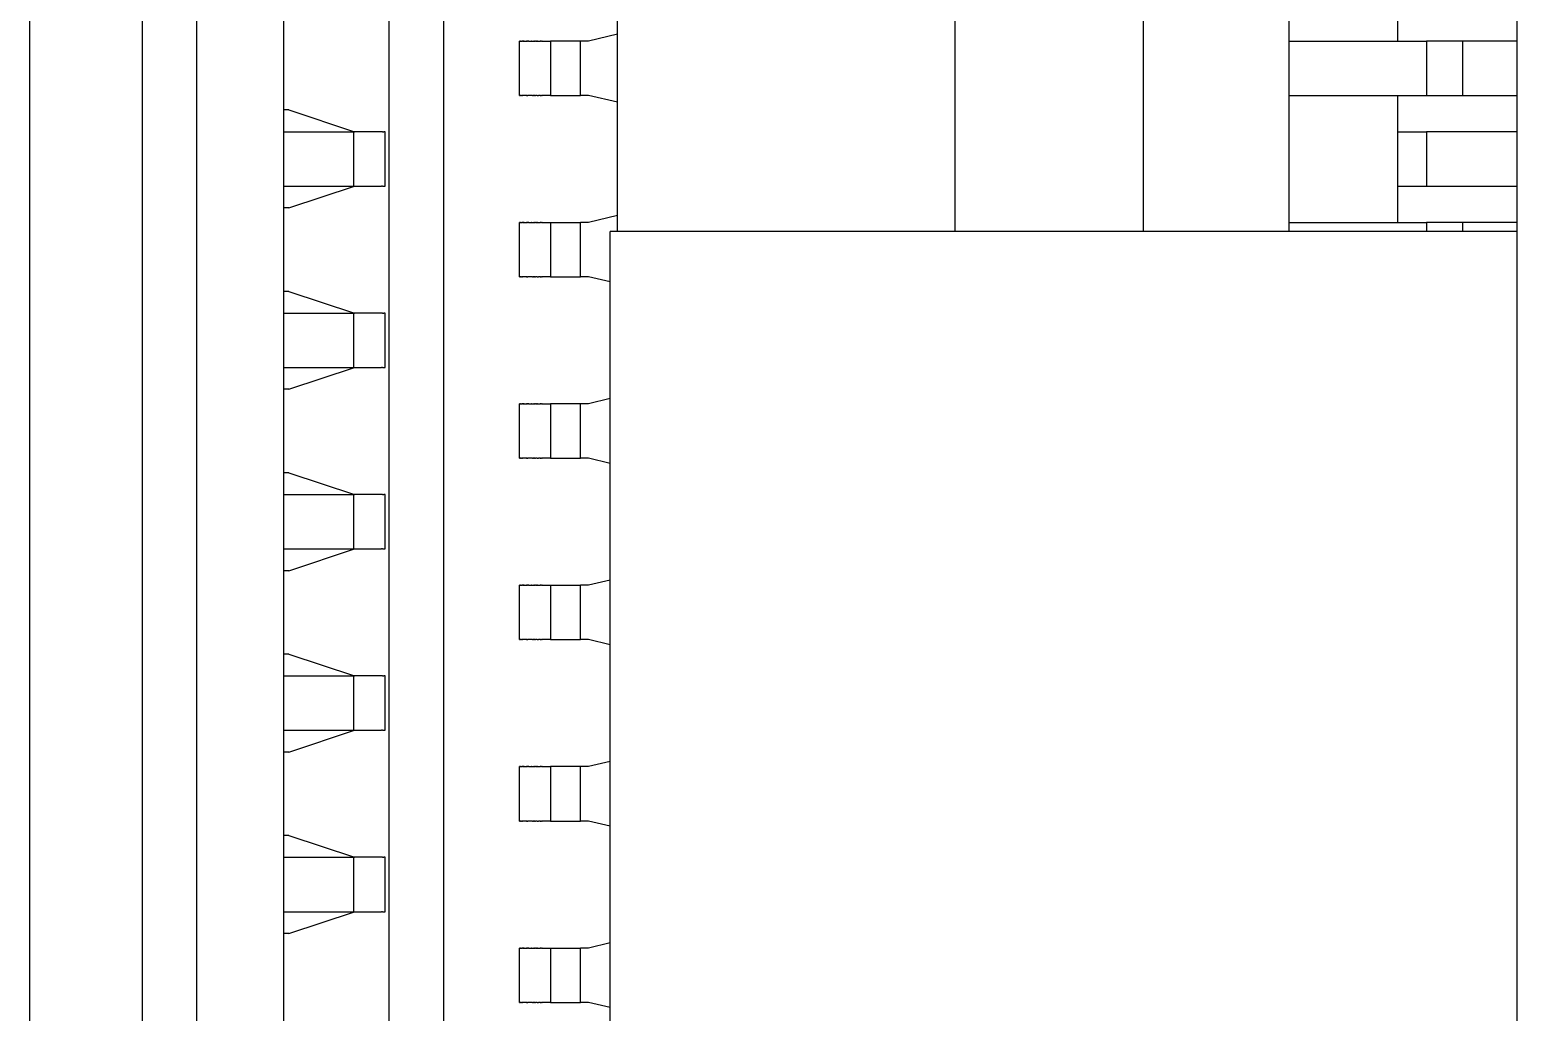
# Model space of a CAD drawing. Header units: millimetres. Extents: x -156 to 264, y -126 to 171.
# Drawn here: x -100.65 to -96.55, y 23.258 to 25.966 of the extents above; entities that cross this region are included whole.
import ezdxf

# ---------------------------------------------------------------- set-up
doc = ezdxf.new("R2010")
doc.units = ezdxf.units.MM
doc.header["$MEASUREMENT"] = 0
doc.layers.add('DIMENSION', color=7, linetype='Continuous', true_color=0xffffff)

msp = doc.modelspace()

# ---------------------------------------------------------------- linework, layer by layer
at = {"layer": 'DIMENSION'}
for points in [[(-100.65, 20.285), (-100.65, 33.435)], [(-99.66, 32.935), (-99.66, 21.265)], [(-99.51, 32.935), (-99.51, 20.785)], [(-100.34, 32.55), (-100.34, 21.265)], [(-100.19, 32.55), (-100.19, 21.265)], [(-99.95, 21.265), (-99.95, 32.55)], [(-96.55, 5.11), (-96.55, 29.4702)], [(-99.03, 25.41), (-99.03, 28.5274)], [(-97.58, 25.41), (-97.58, 28.21)], [(-97.18, 28.21), (-97.18, 25.41)], [(-98.1, 28.0354), (-98.1, 25.41)], [(-96.88, 26.285), (-96.88, 25.935)], [(-99.03, 25.9539), (-99.1096, 25.935)], [(-99.3, 25.785), (-99.3, 25.935)], [(-99.2995, 25.935), (-99.2999, 25.935)], [(-99.2995, 25.935), (-99.2994, 25.935)], [(-99.2991, 25.935), (-99.2994, 25.935)], [(-99.2991, 25.935), (-99.299, 25.935)], [(-99.2985, 25.935), (-99.299, 25.935)], [(-99.2985, 25.935), (-99.2967, 25.935)], [(-99.2956, 25.935), (-99.2967, 25.935)], [(-99.2956, 25.935), (-99.2929, 25.935)], [(-99.292, 25.935), (-99.2929, 25.935)], [(-99.292, 25.935), (-99.2914, 25.935)], [(-99.2905, 25.935), (-99.2914, 25.935)], [(-99.2905, 25.935), (-99.2896, 25.935)], [(-99.2889, 25.935), (-99.2896, 25.935)], [(-99.2889, 25.935), (-99.2877, 25.935)], [(-99.2871, 25.935), (-99.2877, 25.935)], [(-99.2871, 25.935), (-99.2857, 25.935)], [(-99.285, 25.935), (-99.2857, 25.935)], [(-99.285, 25.935), (-99.2831, 25.935)], [(-99.2826, 25.935), (-99.2831, 25.935)], [(-99.2826, 25.935), (-99.2809, 25.935)], [(-99.28, 25.935), (-99.2809, 25.935)], [(-99.28, 25.935), (-99.2786, 25.935)], [(-99.2772, 25.935), (-99.2786, 25.935)], [(-99.2772, 25.935), (-99.2761, 25.935)], [(-99.2743, 25.935), (-99.2761, 25.935)], [(-99.2743, 25.935), (-99.268, 25.935)], [(-99.2674, 25.935), (-99.268, 25.935)], [(-99.2674, 25.935), (-99.2646, 25.935)], [(-99.2643, 25.935), (-99.2646, 25.935)], [(-99.2643, 25.935), (-99.261, 25.935)], [(-99.2594, 25.935), (-99.261, 25.935)], [(-99.2594, 25.935), (-99.2577, 25.935)], [(-99.2562, 25.935), (-99.2577, 25.935)], [(-99.2562, 25.935), (-99.2542, 25.935)], [(-99.253, 25.935), (-99.2542, 25.935)], [(-99.253, 25.935), (-99.2507, 25.935)], [(-99.2497, 25.935), (-99.2507, 25.935)], [(-99.2497, 25.935), (-99.2463, 25.935)], [(-99.2456, 25.935), (-99.2463, 25.935)], [(-99.2456, 25.935), (-99.2428, 25.935)], [(-99.2415, 25.935), (-99.2428, 25.935)], [(-99.2415, 25.935), (-99.2393, 25.935)], [(-99.2373, 25.935), (-99.2393, 25.935)], [(-99.2373, 25.935), (-99.215, 25.935)], [(-99.1323, 25.935), (-99.215, 25.935)], [(-99.215, 25.935), (-99.215, 25.785)], [(-99.1096, 25.935), (-99.1323, 25.935)], [(-99.1323, 25.785), (-99.1323, 25.935)], [(-97.18, 25.935), (-96.8, 25.935)], [(-96.8, 25.935), (-96.8, 25.785)], [(-96.7, 25.935), (-96.8, 25.935)], [(-96.55, 25.935), (-96.7, 25.935)], [(-96.7, 25.785), (-96.7, 25.935)], [(-99.2998, 25.785), (-99.3, 25.785)], [(-99.2999, 25.785), (-99.2991, 25.785)], [(-99.299, 25.785), (-99.2991, 25.785)], [(-99.299, 25.785), (-99.2985, 25.785)], [(-99.2968, 25.785), (-99.2985, 25.785)], [(-99.2968, 25.785), (-99.2947, 25.785)], [(-99.2929, 25.785), (-99.2947, 25.785)], [(-99.2929, 25.785), (-99.292, 25.785)], [(-99.2912, 25.785), (-99.292, 25.785)], [(-99.2912, 25.785), (-99.2905, 25.785)], [(-99.2893, 25.785), (-99.2905, 25.785)], [(-99.2893, 25.785), (-99.2889, 25.785)], [(-99.2872, 25.785), (-99.2889, 25.785)], [(-99.2872, 25.785), (-99.2871, 25.785)], [(-99.2851, 25.785), (-99.2871, 25.785)], [(-99.2851, 25.785), (-99.285, 25.785)], [(-99.2831, 25.785), (-99.285, 25.785)], [(-99.2831, 25.785), (-99.2826, 25.785)], [(-99.2809, 25.785), (-99.2826, 25.785)], [(-99.2809, 25.785), (-99.28, 25.785)], [(-99.2786, 25.785), (-99.28, 25.785)], [(-99.2786, 25.785), (-99.2772, 25.785)], [(-99.2646, 25.785), (-99.2772, 25.785)], [(-99.2646, 25.785), (-99.2624, 25.785)], [(-99.261, 25.785), (-99.2624, 25.785)], [(-99.261, 25.785), (-99.2594, 25.785)], [(-99.2574, 25.785), (-99.2594, 25.785)], [(-99.2574, 25.785), (-99.2562, 25.785)], [(-99.2536, 25.785), (-99.2562, 25.785)], [(-99.2536, 25.785), (-99.253, 25.785)], [(-99.2512, 25.785), (-99.253, 25.785)], [(-99.2512, 25.785), (-99.2475, 25.785)], [(-99.2463, 25.785), (-99.2475, 25.785)], [(-99.2463, 25.785), (-99.2456, 25.785)], [(-99.2428, 25.785), (-99.2456, 25.785)], [(-99.2428, 25.785), (-99.2415, 25.785)], [(-99.2393, 25.785), (-99.2415, 25.785)], [(-99.2393, 25.785), (-99.2373, 25.785)], [(-99.215, 25.785), (-99.2373, 25.785)], [(-99.215, 25.785), (-99.1323, 25.785)], [(-99.1096, 25.785), (-99.1323, 25.785)], [(-99.03, 25.7661), (-99.1096, 25.785)], [(-97.18, 25.785), (-96.8, 25.785)], [(-96.88, 25.785), (-96.88, 25.435)], [(-96.8, 25.785), (-96.7004, 25.785)], [(-96.7, 25.785), (-96.7004, 25.785)], [(-96.7, 25.785), (-96.55, 25.785)], [(-99.9355, 25.745), (-99.95, 25.745)], [(-99.9355, 25.745), (-99.7553, 25.685)], [(-99.95, 25.685), (-99.758, 25.685)], [(-99.758, 25.685), (-99.758, 25.535)], [(-99.6805, 25.685), (-99.758, 25.685)], [(-99.6805, 25.685), (-99.6802, 25.685)], [(-99.678, 25.685), (-99.6802, 25.685)], [(-99.678, 25.685), (-99.6778, 25.685)], [(-99.6773, 25.685), (-99.6778, 25.685)], [(-99.6773, 25.685), (-99.674, 25.685)], [(-99.6703, 25.685), (-99.674, 25.685)], [(-99.6703, 25.685), (-99.67, 25.685)], [(-99.67, 25.535), (-99.67, 25.685)], [(-96.88, 25.685), (-96.8, 25.685)], [(-96.8, 25.685), (-96.8, 25.535)], [(-96.5502, 25.685), (-96.8, 25.685)], [(-96.5502, 25.685), (-96.55, 25.685)], [(-99.95, 25.535), (-99.758, 25.535)], [(-99.9355, 25.475), (-99.7553, 25.535)], [(-99.758, 25.535), (-99.6805, 25.535)], [(-99.6773, 25.535), (-99.6805, 25.535)], [(-99.6773, 25.535), (-99.6742, 25.535)], [(-99.674, 25.535), (-99.6742, 25.535)], [(-99.674, 25.535), (-99.6701, 25.535)], [(-96.88, 25.535), (-96.8, 25.535)], [(-96.8, 25.535), (-96.55, 25.535)], [(-99.9355, 25.475), (-99.95, 25.475)], [(-99.3, 25.285), (-99.3, 25.435)], [(-99.2995, 25.435), (-99.2999, 25.435)], [(-99.2995, 25.435), (-99.2994, 25.435)], [(-99.2991, 25.435), (-99.2994, 25.435)], [(-99.2991, 25.435), (-99.299, 25.435)], [(-99.2985, 25.435), (-99.299, 25.435)], [(-99.2985, 25.435), (-99.2967, 25.435)], [(-99.2956, 25.435), (-99.2967, 25.435)], [(-99.2956, 25.435), (-99.2929, 25.435)], [(-99.292, 25.435), (-99.2929, 25.435)], [(-99.292, 25.435), (-99.2914, 25.435)], [(-99.2905, 25.435), (-99.2914, 25.435)], [(-99.2905, 25.435), (-99.2896, 25.435)], [(-99.2889, 25.435), (-99.2896, 25.435)], [(-99.2889, 25.435), (-99.2877, 25.435)], [(-99.2871, 25.435), (-99.2877, 25.435)], [(-99.2871, 25.435), (-99.2857, 25.435)], [(-99.285, 25.435), (-99.2857, 25.435)], [(-99.285, 25.435), (-99.2831, 25.435)], [(-99.2826, 25.435), (-99.2831, 25.435)], [(-99.2826, 25.435), (-99.2809, 25.435)], [(-99.28, 25.435), (-99.2809, 25.435)], [(-99.28, 25.435), (-99.2786, 25.435)], [(-99.2772, 25.435), (-99.2786, 25.435)], [(-99.2772, 25.435), (-99.2761, 25.435)], [(-99.2743, 25.435), (-99.2761, 25.435)], [(-99.2743, 25.435), (-99.268, 25.435)], [(-99.2674, 25.435), (-99.268, 25.435)], [(-99.2674, 25.435), (-99.2646, 25.435)], [(-99.2643, 25.435), (-99.2646, 25.435)], [(-99.2643, 25.435), (-99.261, 25.435)], [(-99.2594, 25.435), (-99.261, 25.435)], [(-99.2594, 25.435), (-99.2577, 25.435)], [(-99.2562, 25.435), (-99.2577, 25.435)], [(-99.2562, 25.435), (-99.2542, 25.435)], [(-99.253, 25.435), (-99.2542, 25.435)], [(-99.253, 25.435), (-99.2507, 25.435)], [(-99.2497, 25.435), (-99.2507, 25.435)], [(-99.2497, 25.435), (-99.2463, 25.435)], [(-99.2456, 25.435), (-99.2463, 25.435)], [(-99.2456, 25.435), (-99.2428, 25.435)], [(-99.2415, 25.435), (-99.2428, 25.435)], [(-99.2415, 25.435), (-99.2393, 25.435)], [(-99.2373, 25.435), (-99.2393, 25.435)], [(-99.2373, 25.435), (-99.215, 25.435)], [(-99.215, 25.435), (-99.1323, 25.435)], [(-99.215, 25.435), (-99.215, 25.285)], [(-99.1096, 25.435), (-99.1323, 25.435)], [(-99.1323, 25.285), (-99.1323, 25.435)], [(-99.03, 25.4539), (-99.1096, 25.435)], [(-97.18, 25.435), (-96.8, 25.435)], [(-96.8, 25.435), (-96.8, 25.41)], [(-96.7, 25.435), (-96.8, 25.435)], [(-96.55, 25.435), (-96.7, 25.435)], [(-96.7, 25.41), (-96.7, 25.435)], [(-96.55, 25.41), (-99.05, 25.41)], [(-99.05, 22.86), (-99.05, 25.41)], [(-99.2998, 25.285), (-99.3, 25.285)], [(-99.2999, 25.285), (-99.2991, 25.285)], [(-99.299, 25.285), (-99.2991, 25.285)], [(-99.299, 25.285), (-99.2985, 25.285)], [(-99.2968, 25.285), (-99.2985, 25.285)], [(-99.2968, 25.285), (-99.2947, 25.285)], [(-99.2929, 25.285), (-99.2947, 25.285)], [(-99.2929, 25.285), (-99.292, 25.285)], [(-99.2912, 25.285), (-99.292, 25.285)], [(-99.2912, 25.285), (-99.2905, 25.285)], [(-99.2893, 25.285), (-99.2905, 25.285)], [(-99.2893, 25.285), (-99.2889, 25.285)], [(-99.2872, 25.285), (-99.2889, 25.285)], [(-99.2872, 25.285), (-99.2871, 25.285)], [(-99.2851, 25.285), (-99.2871, 25.285)], [(-99.2851, 25.285), (-99.285, 25.285)], [(-99.2831, 25.285), (-99.285, 25.285)], [(-99.2831, 25.285), (-99.2826, 25.285)], [(-99.2809, 25.285), (-99.2826, 25.285)], [(-99.2809, 25.285), (-99.28, 25.285)], [(-99.2786, 25.285), (-99.28, 25.285)], [(-99.2786, 25.285), (-99.2772, 25.285)], [(-99.2646, 25.285), (-99.2772, 25.285)], [(-99.2646, 25.285), (-99.2624, 25.285)], [(-99.261, 25.285), (-99.2624, 25.285)], [(-99.261, 25.285), (-99.2594, 25.285)], [(-99.2574, 25.285), (-99.2594, 25.285)], [(-99.2574, 25.285), (-99.2562, 25.285)], [(-99.2536, 25.285), (-99.2562, 25.285)], [(-99.2536, 25.285), (-99.253, 25.285)], [(-99.2512, 25.285), (-99.253, 25.285)], [(-99.2512, 25.285), (-99.2475, 25.285)], [(-99.2463, 25.285), (-99.2475, 25.285)], [(-99.2463, 25.285), (-99.2456, 25.285)], [(-99.2428, 25.285), (-99.2456, 25.285)], [(-99.2428, 25.285), (-99.2415, 25.285)], [(-99.2393, 25.285), (-99.2415, 25.285)], [(-99.2393, 25.285), (-99.2373, 25.285)], [(-99.215, 25.285), (-99.2373, 25.285)], [(-99.215, 25.285), (-99.1323, 25.285)], [(-99.1096, 25.285), (-99.1323, 25.285)], [(-99.05, 25.2708), (-99.1096, 25.285)], [(-99.9355, 25.245), (-99.95, 25.245)], [(-99.9355, 25.245), (-99.7553, 25.185)], [(-99.95, 25.185), (-99.758, 25.185)], [(-99.758, 25.185), (-99.758, 25.035)], [(-99.6805, 25.185), (-99.758, 25.185)], [(-99.6805, 25.185), (-99.6802, 25.185)], [(-99.678, 25.185), (-99.6802, 25.185)], [(-99.678, 25.185), (-99.6778, 25.185)], [(-99.6773, 25.185), (-99.6778, 25.185)], [(-99.6773, 25.185), (-99.674, 25.185)], [(-99.6703, 25.185), (-99.674, 25.185)], [(-99.6703, 25.185), (-99.67, 25.185)], [(-99.67, 25.035), (-99.67, 25.185)], [(-99.95, 25.035), (-99.758, 25.035)], [(-99.9355, 24.975), (-99.7553, 25.035)], [(-99.758, 25.035), (-99.6805, 25.035)], [(-99.6773, 25.035), (-99.6805, 25.035)], [(-99.6773, 25.035), (-99.6742, 25.035)], [(-99.674, 25.035), (-99.6742, 25.035)], [(-99.674, 25.035), (-99.6701, 25.035)], [(-99.9355, 24.975), (-99.95, 24.975)], [(-99.3, 24.785), (-99.3, 24.935)], [(-99.2995, 24.935), (-99.2999, 24.935)], [(-99.2995, 24.935), (-99.2994, 24.935)], [(-99.2991, 24.935), (-99.2994, 24.935)], [(-99.2991, 24.935), (-99.299, 24.935)], [(-99.2985, 24.935), (-99.299, 24.935)], [(-99.2985, 24.935), (-99.2967, 24.935)], [(-99.2956, 24.935), (-99.2967, 24.935)], [(-99.2956, 24.935), (-99.2929, 24.935)], [(-99.292, 24.935), (-99.2929, 24.935)], [(-99.292, 24.935), (-99.2914, 24.935)], [(-99.2905, 24.935), (-99.2914, 24.935)], [(-99.2905, 24.935), (-99.2896, 24.935)], [(-99.2889, 24.935), (-99.2896, 24.935)], [(-99.2889, 24.935), (-99.2877, 24.935)], [(-99.2871, 24.935), (-99.2877, 24.935)], [(-99.2871, 24.935), (-99.2857, 24.935)], [(-99.285, 24.935), (-99.2857, 24.935)], [(-99.285, 24.935), (-99.2831, 24.935)], [(-99.2826, 24.935), (-99.2831, 24.935)], [(-99.2826, 24.935), (-99.2809, 24.935)], [(-99.28, 24.935), (-99.2809, 24.935)], [(-99.28, 24.935), (-99.2786, 24.935)], [(-99.2772, 24.935), (-99.2786, 24.935)], [(-99.2772, 24.935), (-99.2761, 24.935)], [(-99.2743, 24.935), (-99.2761, 24.935)], [(-99.2743, 24.935), (-99.268, 24.935)], [(-99.2674, 24.935), (-99.268, 24.935)], [(-99.2674, 24.935), (-99.2646, 24.935)], [(-99.2643, 24.935), (-99.2646, 24.935)], [(-99.2643, 24.935), (-99.261, 24.935)], [(-99.2594, 24.935), (-99.261, 24.935)], [(-99.2594, 24.935), (-99.2577, 24.935)], [(-99.2562, 24.935), (-99.2577, 24.935)], [(-99.2562, 24.935), (-99.2542, 24.935)], [(-99.253, 24.935), (-99.2542, 24.935)], [(-99.253, 24.935), (-99.2507, 24.935)], [(-99.2497, 24.935), (-99.2507, 24.935)], [(-99.2497, 24.935), (-99.2463, 24.935)], [(-99.2456, 24.935), (-99.2463, 24.935)], [(-99.2456, 24.935), (-99.2428, 24.935)], [(-99.2415, 24.935), (-99.2428, 24.935)], [(-99.2415, 24.935), (-99.2393, 24.935)], [(-99.2373, 24.935), (-99.2393, 24.935)], [(-99.2373, 24.935), (-99.215, 24.935)], [(-99.1323, 24.935), (-99.215, 24.935)], [(-99.215, 24.935), (-99.215, 24.785)], [(-99.1096, 24.935), (-99.1323, 24.935)], [(-99.1323, 24.785), (-99.1323, 24.935)], [(-99.05, 24.9492), (-99.1096, 24.935)], [(-99.2998, 24.785), (-99.3, 24.785)], [(-99.2999, 24.785), (-99.2991, 24.785)], [(-99.299, 24.785), (-99.2991, 24.785)], [(-99.299, 24.785), (-99.2985, 24.785)], [(-99.2968, 24.785), (-99.2985, 24.785)], [(-99.2968, 24.785), (-99.2947, 24.785)], [(-99.2929, 24.785), (-99.2947, 24.785)], [(-99.2929, 24.785), (-99.292, 24.785)], [(-99.2912, 24.785), (-99.292, 24.785)], [(-99.2912, 24.785), (-99.2905, 24.785)], [(-99.2893, 24.785), (-99.2905, 24.785)], [(-99.2893, 24.785), (-99.2889, 24.785)], [(-99.2872, 24.785), (-99.2889, 24.785)], [(-99.2872, 24.785), (-99.2871, 24.785)], [(-99.2851, 24.785), (-99.2871, 24.785)], [(-99.2851, 24.785), (-99.285, 24.785)], [(-99.2831, 24.785), (-99.285, 24.785)], [(-99.2831, 24.785), (-99.2826, 24.785)], [(-99.2809, 24.785), (-99.2826, 24.785)], [(-99.2809, 24.785), (-99.28, 24.785)], [(-99.2786, 24.785), (-99.28, 24.785)], [(-99.2786, 24.785), (-99.2772, 24.785)], [(-99.2646, 24.785), (-99.2772, 24.785)], [(-99.2646, 24.785), (-99.2624, 24.785)], [(-99.261, 24.785), (-99.2624, 24.785)], [(-99.261, 24.785), (-99.2594, 24.785)], [(-99.2574, 24.785), (-99.2594, 24.785)], [(-99.2574, 24.785), (-99.2562, 24.785)], [(-99.2536, 24.785), (-99.2562, 24.785)], [(-99.2536, 24.785), (-99.253, 24.785)], [(-99.2512, 24.785), (-99.253, 24.785)], [(-99.2512, 24.785), (-99.2475, 24.785)], [(-99.2463, 24.785), (-99.2475, 24.785)], [(-99.2463, 24.785), (-99.2456, 24.785)], [(-99.2428, 24.785), (-99.2456, 24.785)], [(-99.2428, 24.785), (-99.2415, 24.785)], [(-99.2393, 24.785), (-99.2415, 24.785)], [(-99.2393, 24.785), (-99.2373, 24.785)], [(-99.215, 24.785), (-99.2373, 24.785)], [(-99.215, 24.785), (-99.1323, 24.785)], [(-99.1096, 24.785), (-99.1323, 24.785)], [(-99.05, 24.7708), (-99.1096, 24.785)], [(-99.9355, 24.745), (-99.95, 24.745)], [(-99.9355, 24.745), (-99.7553, 24.685)], [(-99.95, 24.685), (-99.758, 24.685)], [(-99.758, 24.685), (-99.758, 24.535)], [(-99.6805, 24.685), (-99.758, 24.685)], [(-99.6805, 24.685), (-99.6802, 24.685)], [(-99.678, 24.685), (-99.6802, 24.685)], [(-99.678, 24.685), (-99.6778, 24.685)], [(-99.6773, 24.685), (-99.6778, 24.685)], [(-99.6773, 24.685), (-99.674, 24.685)], [(-99.6703, 24.685), (-99.674, 24.685)], [(-99.6703, 24.685), (-99.67, 24.685)], [(-99.67, 24.535), (-99.67, 24.685)], [(-99.95, 24.535), (-99.758, 24.535)], [(-99.9355, 24.475), (-99.7553, 24.535)], [(-99.758, 24.535), (-99.6805, 24.535)], [(-99.6773, 24.535), (-99.6805, 24.535)], [(-99.6773, 24.535), (-99.6742, 24.535)], [(-99.674, 24.535), (-99.6742, 24.535)], [(-99.674, 24.535), (-99.6701, 24.535)], [(-99.9355, 24.475), (-99.95, 24.475)], [(-99.05, 24.4492), (-99.1096, 24.435)], [(-99.3, 24.285), (-99.3, 24.435)], [(-99.2995, 24.435), (-99.2999, 24.435)], [(-99.2995, 24.435), (-99.2994, 24.435)], [(-99.2991, 24.435), (-99.2994, 24.435)], [(-99.2991, 24.435), (-99.299, 24.435)], [(-99.2985, 24.435), (-99.299, 24.435)], [(-99.2985, 24.435), (-99.2967, 24.435)], [(-99.2956, 24.435), (-99.2967, 24.435)], [(-99.2956, 24.435), (-99.2929, 24.435)], [(-99.292, 24.435), (-99.2929, 24.435)], [(-99.292, 24.435), (-99.2914, 24.435)], [(-99.2905, 24.435), (-99.2914, 24.435)], [(-99.2905, 24.435), (-99.2896, 24.435)], [(-99.2889, 24.435), (-99.2896, 24.435)], [(-99.2889, 24.435), (-99.2877, 24.435)], [(-99.2871, 24.435), (-99.2877, 24.435)], [(-99.2871, 24.435), (-99.2857, 24.435)], [(-99.285, 24.435), (-99.2857, 24.435)], [(-99.285, 24.435), (-99.2831, 24.435)], [(-99.2826, 24.435), (-99.2831, 24.435)], [(-99.2826, 24.435), (-99.2809, 24.435)], [(-99.28, 24.435), (-99.2809, 24.435)], [(-99.28, 24.435), (-99.2786, 24.435)], [(-99.2772, 24.435), (-99.2786, 24.435)], [(-99.2772, 24.435), (-99.2761, 24.435)], [(-99.2743, 24.435), (-99.2761, 24.435)], [(-99.2743, 24.435), (-99.268, 24.435)], [(-99.2674, 24.435), (-99.268, 24.435)], [(-99.2674, 24.435), (-99.2646, 24.435)], [(-99.2643, 24.435), (-99.2646, 24.435)], [(-99.2643, 24.435), (-99.261, 24.435)], [(-99.2594, 24.435), (-99.261, 24.435)], [(-99.2594, 24.435), (-99.2577, 24.435)], [(-99.2562, 24.435), (-99.2577, 24.435)], [(-99.2562, 24.435), (-99.2542, 24.435)], [(-99.253, 24.435), (-99.2542, 24.435)], [(-99.253, 24.435), (-99.2507, 24.435)], [(-99.2497, 24.435), (-99.2507, 24.435)], [(-99.2497, 24.435), (-99.2463, 24.435)], [(-99.2456, 24.435), (-99.2463, 24.435)], [(-99.2456, 24.435), (-99.2428, 24.435)], [(-99.2415, 24.435), (-99.2428, 24.435)], [(-99.2415, 24.435), (-99.2393, 24.435)], [(-99.2373, 24.435), (-99.2393, 24.435)], [(-99.2373, 24.435), (-99.215, 24.435)], [(-99.215, 24.435), (-99.1323, 24.435)], [(-99.215, 24.435), (-99.215, 24.285)], [(-99.1096, 24.435), (-99.1323, 24.435)], [(-99.1323, 24.285), (-99.1323, 24.435)], [(-99.2998, 24.285), (-99.3, 24.285)], [(-99.2999, 24.285), (-99.2991, 24.285)], [(-99.299, 24.285), (-99.2991, 24.285)], [(-99.299, 24.285), (-99.2985, 24.285)], [(-99.2968, 24.285), (-99.2985, 24.285)], [(-99.2968, 24.285), (-99.2947, 24.285)], [(-99.2929, 24.285), (-99.2947, 24.285)], [(-99.2929, 24.285), (-99.292, 24.285)], [(-99.2912, 24.285), (-99.292, 24.285)], [(-99.2912, 24.285), (-99.2905, 24.285)], [(-99.2893, 24.285), (-99.2905, 24.285)], [(-99.2893, 24.285), (-99.2889, 24.285)], [(-99.2872, 24.285), (-99.2889, 24.285)], [(-99.2872, 24.285), (-99.2871, 24.285)], [(-99.2851, 24.285), (-99.2871, 24.285)], [(-99.2851, 24.285), (-99.285, 24.285)], [(-99.2831, 24.285), (-99.285, 24.285)], [(-99.2831, 24.285), (-99.2826, 24.285)], [(-99.2809, 24.285), (-99.2826, 24.285)], [(-99.2809, 24.285), (-99.28, 24.285)], [(-99.2786, 24.285), (-99.28, 24.285)], [(-99.2786, 24.285), (-99.2772, 24.285)], [(-99.2646, 24.285), (-99.2772, 24.285)], [(-99.2646, 24.285), (-99.2624, 24.285)], [(-99.261, 24.285), (-99.2624, 24.285)], [(-99.261, 24.285), (-99.2594, 24.285)], [(-99.2574, 24.285), (-99.2594, 24.285)], [(-99.2574, 24.285), (-99.2562, 24.285)], [(-99.2536, 24.285), (-99.2562, 24.285)], [(-99.2536, 24.285), (-99.253, 24.285)], [(-99.2512, 24.285), (-99.253, 24.285)], [(-99.2512, 24.285), (-99.2475, 24.285)], [(-99.2463, 24.285), (-99.2475, 24.285)], [(-99.2463, 24.285), (-99.2456, 24.285)], [(-99.2428, 24.285), (-99.2456, 24.285)], [(-99.2428, 24.285), (-99.2415, 24.285)], [(-99.2393, 24.285), (-99.2415, 24.285)], [(-99.2393, 24.285), (-99.2373, 24.285)], [(-99.215, 24.285), (-99.2373, 24.285)], [(-99.215, 24.285), (-99.1323, 24.285)], [(-99.1096, 24.285), (-99.1323, 24.285)], [(-99.05, 24.2708), (-99.1096, 24.285)], [(-99.9355, 24.245), (-99.95, 24.245)], [(-99.9355, 24.245), (-99.7553, 24.185)], [(-99.95, 24.185), (-99.758, 24.185)], [(-99.758, 24.185), (-99.758, 24.035)], [(-99.6805, 24.185), (-99.758, 24.185)], [(-99.6805, 24.185), (-99.6802, 24.185)], [(-99.678, 24.185), (-99.6802, 24.185)], [(-99.678, 24.185), (-99.6778, 24.185)], [(-99.6773, 24.185), (-99.6778, 24.185)], [(-99.6773, 24.185), (-99.674, 24.185)], [(-99.6703, 24.185), (-99.674, 24.185)], [(-99.6703, 24.185), (-99.67, 24.185)], [(-99.67, 24.035), (-99.67, 24.185)], [(-99.95, 24.035), (-99.758, 24.035)], [(-99.9355, 23.975), (-99.7553, 24.035)], [(-99.758, 24.035), (-99.6805, 24.035)], [(-99.6773, 24.035), (-99.6805, 24.035)], [(-99.6773, 24.035), (-99.6742, 24.035)], [(-99.674, 24.035), (-99.6742, 24.035)], [(-99.674, 24.035), (-99.6701, 24.035)], [(-99.9355, 23.975), (-99.95, 23.975)], [(-99.05, 23.9492), (-99.1096, 23.935)], [(-99.3, 23.785), (-99.3, 23.935)], [(-99.2995, 23.935), (-99.2999, 23.935)], [(-99.2995, 23.935), (-99.2994, 23.935)], [(-99.2991, 23.935), (-99.2994, 23.935)], [(-99.2991, 23.935), (-99.299, 23.935)], [(-99.2985, 23.935), (-99.299, 23.935)], [(-99.2985, 23.935), (-99.2967, 23.935)], [(-99.2956, 23.935), (-99.2967, 23.935)], [(-99.2956, 23.935), (-99.2929, 23.935)], [(-99.292, 23.935), (-99.2929, 23.935)], [(-99.292, 23.935), (-99.2914, 23.935)], [(-99.2905, 23.935), (-99.2914, 23.935)], [(-99.2905, 23.935), (-99.2896, 23.935)], [(-99.2889, 23.935), (-99.2896, 23.935)], [(-99.2889, 23.935), (-99.2877, 23.935)], [(-99.2871, 23.935), (-99.2877, 23.935)], [(-99.2871, 23.935), (-99.2857, 23.935)], [(-99.285, 23.935), (-99.2857, 23.935)], [(-99.285, 23.935), (-99.2831, 23.935)], [(-99.2826, 23.935), (-99.2831, 23.935)], [(-99.2826, 23.935), (-99.2809, 23.935)], [(-99.28, 23.935), (-99.2809, 23.935)], [(-99.28, 23.935), (-99.2786, 23.935)], [(-99.2772, 23.935), (-99.2786, 23.935)], [(-99.2772, 23.935), (-99.2761, 23.935)], [(-99.2743, 23.935), (-99.2761, 23.935)], [(-99.2743, 23.935), (-99.268, 23.935)], [(-99.2674, 23.935), (-99.268, 23.935)], [(-99.2674, 23.935), (-99.2646, 23.935)], [(-99.2643, 23.935), (-99.2646, 23.935)], [(-99.2643, 23.935), (-99.261, 23.935)], [(-99.2594, 23.935), (-99.261, 23.935)], [(-99.2594, 23.935), (-99.2577, 23.935)], [(-99.2562, 23.935), (-99.2577, 23.935)], [(-99.2562, 23.935), (-99.2542, 23.935)], [(-99.253, 23.935), (-99.2542, 23.935)], [(-99.253, 23.935), (-99.2507, 23.935)], [(-99.2497, 23.935), (-99.2507, 23.935)], [(-99.2497, 23.935), (-99.2463, 23.935)], [(-99.2456, 23.935), (-99.2463, 23.935)], [(-99.2456, 23.935), (-99.2428, 23.935)], [(-99.2415, 23.935), (-99.2428, 23.935)], [(-99.2415, 23.935), (-99.2393, 23.935)], [(-99.2373, 23.935), (-99.2393, 23.935)], [(-99.2373, 23.935), (-99.215, 23.935)], [(-99.1323, 23.935), (-99.215, 23.935)], [(-99.215, 23.935), (-99.215, 23.785)], [(-99.1096, 23.935), (-99.1323, 23.935)], [(-99.1323, 23.785), (-99.1323, 23.935)], [(-99.2998, 23.785), (-99.3, 23.785)], [(-99.2999, 23.785), (-99.2991, 23.785)], [(-99.299, 23.785), (-99.2991, 23.785)], [(-99.299, 23.785), (-99.2985, 23.785)], [(-99.2968, 23.785), (-99.2985, 23.785)], [(-99.2968, 23.785), (-99.2947, 23.785)], [(-99.2929, 23.785), (-99.2947, 23.785)], [(-99.2929, 23.785), (-99.292, 23.785)], [(-99.2912, 23.785), (-99.292, 23.785)], [(-99.2912, 23.785), (-99.2905, 23.785)], [(-99.2893, 23.785), (-99.2905, 23.785)], [(-99.2893, 23.785), (-99.2889, 23.785)], [(-99.2872, 23.785), (-99.2889, 23.785)], [(-99.2872, 23.785), (-99.2871, 23.785)], [(-99.2851, 23.785), (-99.2871, 23.785)], [(-99.2851, 23.785), (-99.285, 23.785)], [(-99.2831, 23.785), (-99.285, 23.785)], [(-99.2831, 23.785), (-99.2826, 23.785)], [(-99.2809, 23.785), (-99.2826, 23.785)], [(-99.2809, 23.785), (-99.28, 23.785)], [(-99.2786, 23.785), (-99.28, 23.785)], [(-99.2786, 23.785), (-99.2772, 23.785)], [(-99.2646, 23.785), (-99.2772, 23.785)], [(-99.2646, 23.785), (-99.2624, 23.785)], [(-99.261, 23.785), (-99.2624, 23.785)], [(-99.261, 23.785), (-99.2594, 23.785)], [(-99.2574, 23.785), (-99.2594, 23.785)], [(-99.2574, 23.785), (-99.2562, 23.785)], [(-99.2536, 23.785), (-99.2562, 23.785)], [(-99.2536, 23.785), (-99.253, 23.785)], [(-99.2512, 23.785), (-99.253, 23.785)], [(-99.2512, 23.785), (-99.2475, 23.785)], [(-99.2463, 23.785), (-99.2475, 23.785)], [(-99.2463, 23.785), (-99.2456, 23.785)], [(-99.2428, 23.785), (-99.2456, 23.785)], [(-99.2428, 23.785), (-99.2415, 23.785)], [(-99.2393, 23.785), (-99.2415, 23.785)], [(-99.2393, 23.785), (-99.2373, 23.785)], [(-99.215, 23.785), (-99.2373, 23.785)], [(-99.215, 23.785), (-99.1323, 23.785)], [(-99.1096, 23.785), (-99.1323, 23.785)], [(-99.05, 23.7708), (-99.1096, 23.785)], [(-99.9355, 23.745), (-99.95, 23.745)], [(-99.9355, 23.745), (-99.7553, 23.685)], [(-99.95, 23.685), (-99.758, 23.685)], [(-99.758, 23.685), (-99.758, 23.535)], [(-99.6805, 23.685), (-99.758, 23.685)], [(-99.6805, 23.685), (-99.6802, 23.685)], [(-99.678, 23.685), (-99.6802, 23.685)], [(-99.678, 23.685), (-99.6778, 23.685)], [(-99.6773, 23.685), (-99.6778, 23.685)], [(-99.6773, 23.685), (-99.674, 23.685)], [(-99.6703, 23.685), (-99.674, 23.685)], [(-99.6703, 23.685), (-99.67, 23.685)], [(-99.67, 23.535), (-99.67, 23.685)], [(-99.95, 23.535), (-99.758, 23.535)], [(-99.9355, 23.475), (-99.7553, 23.535)], [(-99.758, 23.535), (-99.6805, 23.535)], [(-99.6773, 23.535), (-99.6805, 23.535)], [(-99.6773, 23.535), (-99.6742, 23.535)], [(-99.674, 23.535), (-99.6742, 23.535)], [(-99.674, 23.535), (-99.6701, 23.535)], [(-99.9355, 23.475), (-99.95, 23.475)], [(-99.3, 23.285), (-99.3, 23.435)], [(-99.2995, 23.435), (-99.2999, 23.435)], [(-99.2995, 23.435), (-99.2994, 23.435)], [(-99.2991, 23.435), (-99.2994, 23.435)], [(-99.2991, 23.435), (-99.299, 23.435)], [(-99.2985, 23.435), (-99.299, 23.435)], [(-99.2985, 23.435), (-99.2967, 23.435)], [(-99.2956, 23.435), (-99.2967, 23.435)], [(-99.2956, 23.435), (-99.2929, 23.435)], [(-99.292, 23.435), (-99.2929, 23.435)], [(-99.292, 23.435), (-99.2914, 23.435)], [(-99.2905, 23.435), (-99.2914, 23.435)], [(-99.2905, 23.435), (-99.2896, 23.435)], [(-99.2889, 23.435), (-99.2896, 23.435)], [(-99.2889, 23.435), (-99.2877, 23.435)], [(-99.2871, 23.435), (-99.2877, 23.435)], [(-99.2871, 23.435), (-99.2857, 23.435)], [(-99.285, 23.435), (-99.2857, 23.435)], [(-99.285, 23.435), (-99.2831, 23.435)], [(-99.2826, 23.435), (-99.2831, 23.435)], [(-99.2826, 23.435), (-99.2809, 23.435)], [(-99.28, 23.435), (-99.2809, 23.435)], [(-99.28, 23.435), (-99.2786, 23.435)], [(-99.2772, 23.435), (-99.2786, 23.435)], [(-99.2772, 23.435), (-99.2761, 23.435)], [(-99.2743, 23.435), (-99.2761, 23.435)], [(-99.2743, 23.435), (-99.268, 23.435)], [(-99.2674, 23.435), (-99.268, 23.435)], [(-99.2674, 23.435), (-99.2646, 23.435)], [(-99.2643, 23.435), (-99.2646, 23.435)], [(-99.2643, 23.435), (-99.261, 23.435)], [(-99.2594, 23.435), (-99.261, 23.435)], [(-99.2594, 23.435), (-99.2577, 23.435)], [(-99.2562, 23.435), (-99.2577, 23.435)], [(-99.2562, 23.435), (-99.2542, 23.435)], [(-99.253, 23.435), (-99.2542, 23.435)], [(-99.253, 23.435), (-99.2507, 23.435)], [(-99.2497, 23.435), (-99.2507, 23.435)], [(-99.2497, 23.435), (-99.2463, 23.435)], [(-99.2456, 23.435), (-99.2463, 23.435)], [(-99.2456, 23.435), (-99.2428, 23.435)], [(-99.2415, 23.435), (-99.2428, 23.435)], [(-99.2415, 23.435), (-99.2393, 23.435)], [(-99.2373, 23.435), (-99.2393, 23.435)], [(-99.2373, 23.435), (-99.215, 23.435)], [(-99.215, 23.435), (-99.1323, 23.435)], [(-99.215, 23.435), (-99.215, 23.285)], [(-99.1096, 23.435), (-99.1323, 23.435)], [(-99.1323, 23.285), (-99.1323, 23.435)], [(-99.05, 23.4492), (-99.1096, 23.435)], [(-99.2998, 23.285), (-99.3, 23.285)], [(-99.2999, 23.285), (-99.2991, 23.285)], [(-99.299, 23.285), (-99.2991, 23.285)], [(-99.299, 23.285), (-99.2985, 23.285)], [(-99.2968, 23.285), (-99.2985, 23.285)], [(-99.2968, 23.285), (-99.2947, 23.285)], [(-99.2929, 23.285), (-99.2947, 23.285)], [(-99.2929, 23.285), (-99.292, 23.285)], [(-99.2912, 23.285), (-99.292, 23.285)], [(-99.2912, 23.285), (-99.2905, 23.285)], [(-99.2893, 23.285), (-99.2905, 23.285)], [(-99.2893, 23.285), (-99.2889, 23.285)], [(-99.2872, 23.285), (-99.2889, 23.285)], [(-99.2872, 23.285), (-99.2871, 23.285)], [(-99.2851, 23.285), (-99.2871, 23.285)], [(-99.2851, 23.285), (-99.285, 23.285)], [(-99.2831, 23.285), (-99.285, 23.285)], [(-99.2831, 23.285), (-99.2826, 23.285)], [(-99.2809, 23.285), (-99.2826, 23.285)], [(-99.2809, 23.285), (-99.28, 23.285)], [(-99.2786, 23.285), (-99.28, 23.285)], [(-99.2786, 23.285), (-99.2772, 23.285)], [(-99.2646, 23.285), (-99.2772, 23.285)], [(-99.2646, 23.285), (-99.2624, 23.285)], [(-99.261, 23.285), (-99.2624, 23.285)], [(-99.261, 23.285), (-99.2594, 23.285)], [(-99.2574, 23.285), (-99.2594, 23.285)], [(-99.2574, 23.285), (-99.2562, 23.285)], [(-99.2536, 23.285), (-99.2562, 23.285)], [(-99.2536, 23.285), (-99.253, 23.285)], [(-99.2512, 23.285), (-99.253, 23.285)], [(-99.2512, 23.285), (-99.2475, 23.285)], [(-99.2463, 23.285), (-99.2475, 23.285)], [(-99.2463, 23.285), (-99.2456, 23.285)], [(-99.2428, 23.285), (-99.2456, 23.285)], [(-99.2428, 23.285), (-99.2415, 23.285)], [(-99.2393, 23.285), (-99.2415, 23.285)], [(-99.2393, 23.285), (-99.2373, 23.285)], [(-99.215, 23.285), (-99.2373, 23.285)], [(-99.215, 23.285), (-99.1323, 23.285)], [(-99.1096, 23.285), (-99.1323, 23.285)], [(-99.05, 23.2708), (-99.1096, 23.285)]]:
    msp.add_lwpolyline(points, dxfattribs=at)

doc.saveas('drawing.dxf')
